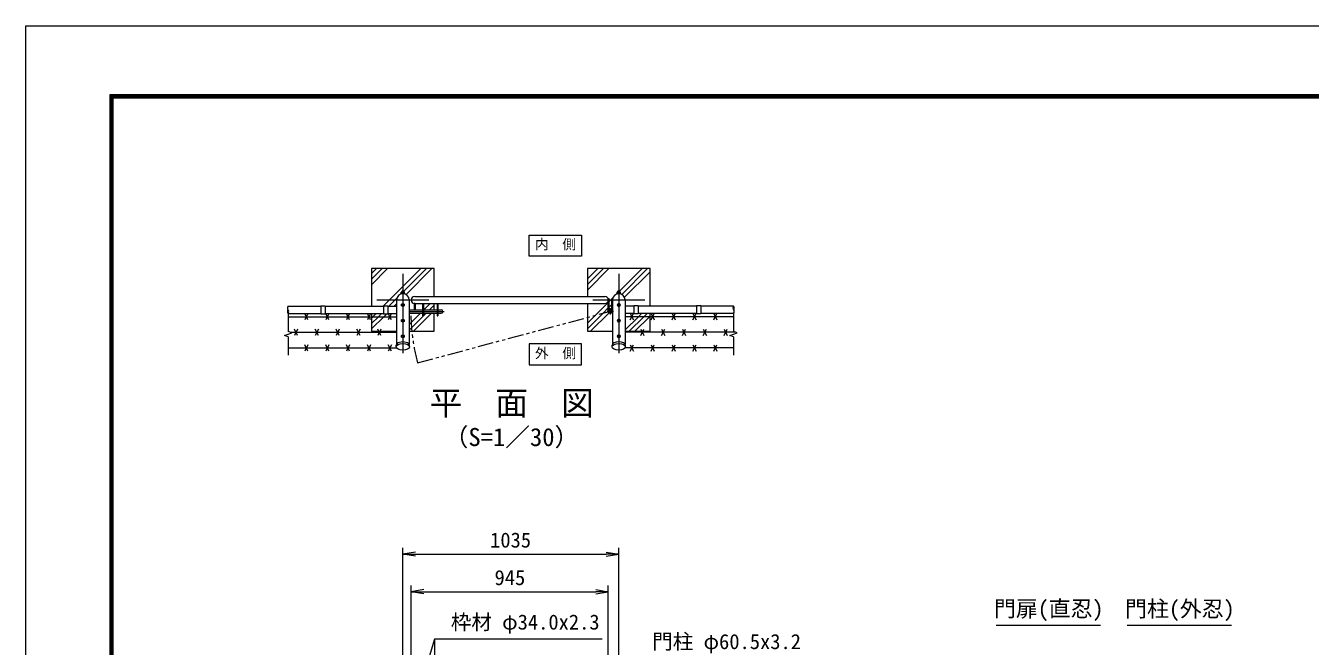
# Model space of a CAD drawing. Units: millimetres, scale not verified. Extents: x -6300 to 6300, y -4455 to 4455.
# Drawn here: x -6300 to -143, y 1482 to 4455 of the extents above; entities that cross this region are included whole.
import ezdxf
from ezdxf.enums import TextEntityAlignment as Align

# ---------------------------------------------------------------- set-up
doc = ezdxf.new("R2010")
doc.units = ezdxf.units.MM
doc.header["$LTSCALE"] = 30
doc.linetypes.add('USER1', pattern=[50.8, 31.75, -6.35, 6.35, -6.35])
doc.linetypes.add('USER2', pattern=[5, 2.5, -0.5, 0.5, -0.5, 0.5, -0.5])
for name, color, linetype, lineweight in [('0-0_D-STR1', 1, 'Continuous', 18), ('0-1_D-STR3', 3, 'Continuous', 13), ('0-2_D-BMK', 2, 'USER1', 13), ('0-3_D-STR4', 7, 'Continuous', 9), ('0-5_D-DCR-HCH', 7, 'Continuous', 9), ('0-6_D-STR-DIM', 7, 'Continuous', 9), ('0-7_0', 7, 'Continuous', 9), ('0-8_D-STR-TXT', 7, 'Continuous', 9), ('0-9_D-TTL-TXT', 7, 'Continuous', 18), ('0-A_D-TTL', 7, 'Continuous', 9)]:
    doc.layers.add(name, color=color, linetype=linetype, lineweight=lineweight)
doc.styles.add('ＭＳ ゴシック', font='')
doc.styles.get('ＭＳ ゴシック').set_extended_font_data('MS Gothic')

# ---------------------------------------------------------------- blocks, each defined once
blk = doc.blocks.new('_Open')
at = {"layer": '0-7_0'}
blk.add_line((-30, 5), (0, 0), dxfattribs=at)
blk.add_lwpolyline([(-30, -5), (0, 0), (-30, 0)], dxfattribs=at)

msp = doc.modelspace()

# ---------------------------------------------------------------- linework, layer by layer
at = {"layer": '0-0_D-STR1'}
for p, q in [((-4522.49, 3140.91), (-4522.49, 2929.19)), ((-4461.99, 3140.91), (-4461.99, 2929.19)), ((-4435.49, 3157.91), (-3524.49, 3157.91)), ((-3487.49, 3140.91), (-3487.49, 2929.19)), ((-3426.99, 3140.91), (-3426.99, 2929.19)), ((-5042.24, 3110.66), (-4884.74, 3110.66)), ((-4864.74, 3110.66), (-4584.74, 3110.66)), ((-4564.74, 3110.66), (-4522.49, 3110.66)), ((-4435.49, 3123.91), (-3524.49, 3123.91)), ((-3384.74, 3110.66), (-3426.99, 3110.66)), ((-3084.74, 3110.66), (-3364.74, 3110.66)), ((-2907.24, 3110.66), (-3064.74, 3110.66)), ((-5042.24, 3076.66), (-4884.74, 3076.66)), ((-4864.74, 3076.66), (-4584.74, 3076.66)), ((-4564.74, 3076.66), (-4522.49, 3076.66)), ((-3384.74, 3076.66), (-3426.99, 3076.66)), ((-3084.74, 3076.66), (-3364.74, 3076.66)), ((-2907.24, 3076.66), (-3064.74, 3076.66)), ((-4524.34, 2915.91), (-4524.34, 2923.88)), ((-4460.14, 2915.91), (-4460.14, 2923.88)), ((-3489.34, 2915.91), (-3489.34, 2923.88)), ((-3425.14, 2915.91), (-3425.14, 2923.88))]:
    msp.add_line(p, q, dxfattribs=at)
for centre, radius, start, end in [((-4492.24, 3140.91), 30.25, 0, 180), ((-4435.49, 3140.91), 17, 90, 270), ((-3524.49, 3140.91), 17, 270, 90), ((-3457.24, 3140.91), 30.25, 0, 180)]:
    msp.add_arc(centre, radius, start, end, dxfattribs=at)
for centre, major_axis, start_param, end_param in [((-4492.24, 2923.88), (32.1, 0), 6.2831853, 9.424778), ((-3457.24, 2923.88), (-32.1, 0), 3.1415927, 6.2831853)]:
    msp.add_ellipse(centre, major_axis=major_axis, ratio=0.494803, start_param=start_param, end_param=end_param, dxfattribs=at)
for centre, major_axis in [((-4492.24, 2915.91), (32.1, 0)), ((-3457.24, 2915.91), (-32.1, 0))]:
    msp.add_ellipse(centre, major_axis=major_axis, ratio=0.494803, dxfattribs=at)
at = {"layer": '0-1_D-STR3'}
for p, q in [((-4500.24, 3172.76), (-4484.24, 3172.76)), ((-4500.24, 3171.16), (-4500.24, 3172.76)), ((-4499.74, 3172.76), (-4499.74, 3178.56)), ((-4499.74, 3172.76), (-4484.74, 3172.76)), ((-4498.16, 3179.26), (-4486.6, 3179.26)), ((-4496.24, 3179.26), (-4496.24, 3183.46)), ((-4496.24, 3170.9), (-4496.24, 3171.16)), ((-4495.99, 3178.56), (-4495.99, 3172.76)), ((-4495.54, 3179.26), (-4495.54, 3184.16)), ((-4495.04, 3184.66), (-4489.44, 3184.66)), ((-4488.24, 3183.46), (-4489.44, 3184.66)), ((-4488.94, 3179.26), (-4488.94, 3184.16)), ((-4488.49, 3178.56), (-4488.49, 3172.76)), ((-4488.24, 3179.26), (-4488.24, 3183.46)), ((-4488.24, 3170.9), (-4488.24, 3171.16)), ((-4484.74, 3172.76), (-4484.74, 3178.56)), ((-3507.49, 3086.91), (-3507.49, 3145.91)), ((-3502.99, 3145.91), (-3507.49, 3145.91)), ((-3502.99, 3095.27), (-3502.99, 3145.91)), ((-3491.99, 3145.91), (-3491.99, 3095.27)), ((-3491.99, 3145.91), (-3487.49, 3145.91)), ((-3487.49, 3145.91), (-3487.49, 3086.91)), ((-3465.24, 3172.76), (-3449.24, 3172.76)), ((-3465.24, 3171.16), (-3465.24, 3172.76)), ((-3464.74, 3172.76), (-3464.74, 3178.56)), ((-3464.74, 3172.76), (-3449.74, 3172.76)), ((-3463.16, 3179.26), (-3451.6, 3179.26)), ((-3461.24, 3179.26), (-3461.24, 3183.46)), ((-3461.24, 3170.9), (-3461.24, 3171.16)), ((-3460.99, 3178.56), (-3460.99, 3172.76)), ((-3460.54, 3179.26), (-3460.54, 3184.16)), ((-3460.04, 3184.66), (-3454.44, 3184.66)), ((-3453.24, 3183.46), (-3454.44, 3184.66)), ((-3453.94, 3179.26), (-3453.94, 3184.16)), ((-3453.49, 3178.56), (-3453.49, 3172.76)), ((-3453.24, 3179.26), (-3453.24, 3183.46)), ((-3453.24, 3170.9), (-3453.24, 3171.16)), ((-3449.74, 3172.76), (-3449.74, 3178.56)), ((-4884.74, 3112.66), (-4884.74, 3074.66)), ((-4884.74, 3112.66), (-4864.74, 3112.66)), ((-4864.74, 3112.66), (-4864.74, 3074.66)), ((-4584.74, 3112.66), (-4584.74, 3074.66)), ((-4584.74, 3112.66), (-4564.74, 3112.66)), ((-4564.74, 3112.66), (-4564.74, 3074.66)), ((-4461.99, 3093.66), (-4398.49, 3093.66)), ((-4437.74, 3123.91), (-4437.74, 3093.66)), ((-4433.24, 3123.91), (-4437.74, 3123.91)), ((-4433.24, 3123.91), (-4433.24, 3093.66)), ((-4398.49, 3123.91), (-4398.49, 3064.66)), ((-4393.99, 3123.91), (-4393.99, 3064.66)), ((-4393.99, 3093.66), (-4328.49, 3093.66)), ((-4328.49, 3123.91), (-4328.49, 3064.66)), ((-4323.99, 3123.91), (-4323.99, 3064.66)), ((-4323.99, 3093.66), (-4308.49, 3093.66)), ((-3384.74, 3112.66), (-3384.74, 3074.66)), ((-3364.74, 3112.66), (-3384.74, 3112.66)), ((-3364.74, 3112.66), (-3364.74, 3074.66)), ((-3084.74, 3112.66), (-3084.74, 3074.66)), ((-3064.74, 3112.66), (-3084.74, 3112.66)), ((-3064.74, 3112.66), (-3064.74, 3074.66)), ((-5042.24, 3060.91), (-4522.49, 3060.91)), ((-4947.24, 3045.91), (-4962.24, 3075.91)), ((-4947.24, 3075.91), (-4962.24, 3045.91)), ((-4884.74, 3074.66), (-4864.74, 3074.66)), ((-4847.24, 3045.91), (-4862.24, 3075.91)), ((-4847.24, 3075.91), (-4862.24, 3045.91)), ((-4747.24, 3045.91), (-4762.24, 3075.91)), ((-4747.24, 3075.91), (-4762.24, 3045.91)), ((-4647.24, 3045.91), (-4662.24, 3075.91)), ((-4647.24, 3075.91), (-4662.24, 3045.91)), ((-4584.74, 3074.66), (-4564.74, 3074.66)), ((-4547.24, 3045.91), (-4562.24, 3075.91)), ((-4547.24, 3075.91), (-4562.24, 3045.91)), ((-4461.99, 3077.66), (-4398.49, 3077.66)), ((-4398.49, 3064.66), (-4393.99, 3064.66)), ((-4393.99, 3077.66), (-4328.49, 3077.66)), ((-4328.49, 3064.66), (-4323.99, 3064.66)), ((-4323.99, 3077.66), (-4308.49, 3077.66)), ((-2907.24, 3060.91), (-3426.99, 3060.91)), ((-3402.24, 3045.91), (-3387.24, 3075.91)), ((-3402.24, 3075.91), (-3387.24, 3045.91)), ((-3364.74, 3074.66), (-3384.74, 3074.66)), ((-3302.24, 3045.91), (-3287.24, 3075.91)), ((-3302.24, 3075.91), (-3287.24, 3045.91)), ((-3202.24, 3045.91), (-3187.24, 3075.91)), ((-3202.24, 3075.91), (-3187.24, 3045.91)), ((-3102.24, 3045.91), (-3087.24, 3075.91)), ((-3102.24, 3075.91), (-3087.24, 3045.91)), ((-3064.74, 3074.66), (-3084.74, 3074.66)), ((-3002.24, 3045.91), (-2987.24, 3075.91)), ((-3002.24, 3075.91), (-2987.24, 3045.91)), ((-5032.42, 2985.91), (-4522.49, 2985.91)), ((-4997.24, 2970.91), (-5012.24, 3000.91)), ((-4997.24, 3000.91), (-5012.24, 2970.91)), ((-4897.24, 2970.91), (-4912.24, 3000.91)), ((-4897.24, 3000.91), (-4912.24, 2970.91)), ((-4797.24, 2970.91), (-4812.24, 3000.91)), ((-4797.24, 3000.91), (-4812.24, 2970.91)), ((-4697.24, 2970.91), (-4712.24, 3000.91)), ((-4697.24, 3000.91), (-4712.24, 2970.91)), ((-4597.24, 2970.91), (-4612.24, 3000.91)), ((-4597.24, 3000.91), (-4612.24, 2970.91)), ((-2897.42, 2985.91), (-3426.99, 2985.91)), ((-3352.24, 2970.91), (-3337.24, 3000.91)), ((-3352.24, 3000.91), (-3337.24, 2970.91)), ((-3252.24, 2970.91), (-3237.24, 3000.91)), ((-3252.24, 3000.91), (-3237.24, 2970.91)), ((-3152.24, 2970.91), (-3137.24, 3000.91)), ((-3152.24, 3000.91), (-3137.24, 2970.91)), ((-3052.24, 2970.91), (-3037.24, 3000.91)), ((-3052.24, 3000.91), (-3037.24, 2970.91)), ((-2952.24, 2970.91), (-2937.24, 3000.91)), ((-2952.24, 3000.91), (-2937.24, 2970.91)), ((-5042.24, 2910.91), (-4522.49, 2910.91)), ((-4947.24, 2895.91), (-4962.24, 2925.91)), ((-4947.24, 2925.91), (-4962.24, 2895.91)), ((-4847.24, 2895.91), (-4862.24, 2925.91)), ((-4847.24, 2925.91), (-4862.24, 2895.91)), ((-4747.24, 2895.91), (-4762.24, 2925.91)), ((-4747.24, 2925.91), (-4762.24, 2895.91)), ((-4647.24, 2895.91), (-4662.24, 2925.91)), ((-4647.24, 2925.91), (-4662.24, 2895.91)), ((-4547.24, 2895.91), (-4562.24, 2925.91)), ((-4547.24, 2925.91), (-4562.24, 2895.91)), ((-2907.24, 2910.91), (-3426.99, 2910.91)), ((-3402.24, 2895.91), (-3387.24, 2925.91)), ((-3402.24, 2925.91), (-3387.24, 2895.91)), ((-3302.24, 2895.91), (-3287.24, 2925.91)), ((-3302.24, 2925.91), (-3287.24, 2895.91)), ((-3202.24, 2895.91), (-3187.24, 2925.91)), ((-3202.24, 2925.91), (-3187.24, 2895.91)), ((-3102.24, 2895.91), (-3087.24, 2925.91)), ((-3102.24, 2925.91), (-3087.24, 2895.91)), ((-3002.24, 2895.91), (-2987.24, 2925.91)), ((-3002.24, 2925.91), (-2987.24, 2895.91))]:
    msp.add_line(p, q, dxfattribs=at)
for points in [[(-4500.24, 3171.16), (-4484.24, 3171.16), (-4484.24, 3172.76)], [(-4495.04, 3184.66), (-4496.24, 3183.46), (-4488.24, 3183.46)], [(-3465.24, 3171.16), (-3449.24, 3171.16), (-3449.24, 3172.76)], [(-3460.04, 3184.66), (-3461.24, 3183.46), (-3453.24, 3183.46)]]:
    msp.add_lwpolyline(points, dxfattribs=at)
for points in [[(-4498.74, 3120.87), (-4492.24, 3124.62), (-4485.74, 3120.87), (-4485.74, 3113.36), (-4492.24, 3109.61), (-4498.74, 3113.36)], [(-3450.74, 3120.87), (-3457.24, 3124.62), (-3463.74, 3120.87), (-3463.74, 3113.36), (-3457.24, 3109.61), (-3450.74, 3113.36)], [(-4498.74, 3045.87), (-4492.24, 3049.62), (-4485.74, 3045.87), (-4485.74, 3038.36), (-4492.24, 3034.61), (-4498.74, 3038.36)], [(-3450.74, 3045.87), (-3457.24, 3049.62), (-3463.74, 3045.87), (-3463.74, 3038.36), (-3457.24, 3034.61), (-3450.74, 3038.36)], [(-4498.74, 2970.87), (-4492.24, 2974.62), (-4485.74, 2970.87), (-4485.74, 2963.36), (-4492.24, 2959.61), (-4498.74, 2963.36)], [(-3450.74, 2970.87), (-3457.24, 2974.62), (-3463.74, 2970.87), (-3463.74, 2963.36), (-3457.24, 2959.61), (-3450.74, 2963.36)]]:
    msp.add_lwpolyline(points, close=True, dxfattribs=at)
for centre, radius in [((-4492.24, 3117.11), 6.25), ((-3497.49, 3086.91), 10), ((-3497.49, 3086.91), 5.5), ((-3457.24, 3117.11), 6.25), ((-4492.24, 3042.11), 6.25), ((-3457.24, 3042.11), 6.25), ((-4492.24, 2967.11), 6.25), ((-3457.24, 2967.11), 6.25)]:
    msp.add_circle(centre, radius, dxfattribs=at)
for centre, radius, start, end in [((-4497.87, 3176.47), 2.81, 48.21899, 131.78101), ((-4492.24, 3168.87), 10.39, 68.85295, 111.14705), ((-4486.62, 3176.4), 2.86, 49.0514, 130.9486), ((-3462.87, 3176.47), 2.81, 48.21899, 131.78101), ((-3457.24, 3168.87), 10.39, 68.85295, 111.14705), ((-3451.62, 3176.4), 2.86, 49.0514, 130.9486), ((-4308.49, 3085.66), 8, 270, 90)]:
    msp.add_arc(centre, radius, start, end, dxfattribs=at)
at = {"layer": '0-2_D-BMK'}
for p, q in [((-4492.24, 3265.91), (-4492.24, 2885.91)), ((-3457.24, 3265.91), (-3457.24, 2885.91)), ((-4617.24, 3140.91), (-4367.24, 3140.91)), ((-3582.24, 3140.91), (-3332.24, 3140.91)), ((-4461.99, 3085.66), (-4293.82, 3085.66)), ((-3513.02, 3086.91), (-3481.96, 3086.91)), ((-3497.49, 3071.38), (-3497.49, 3102.45))]:
    msp.add_line(p, q, dxfattribs=at)
at = {"layer": '0-2_D-BMK', "linetype": 'USER2'}
msp.add_line((-4421.52, 2839.69), (-3497.49, 3086.91), dxfattribs=at)
msp.add_arc((-3497.49, 3086.91), 956.52, 181.33289, 194.97898, dxfattribs=at)
at = {"layer": '0-3_D-STR4'}
for p, q in [((-4642.24, 3290.91), (-4642.24, 3110.66)), ((-4342.24, 3290.91), (-4642.24, 3290.91)), ((-4342.24, 3157.91), (-4342.24, 3290.91)), ((-3607.24, 3290.91), (-3607.24, 3157.91)), ((-3307.24, 3290.91), (-3607.24, 3290.91)), ((-3307.24, 3110.66), (-3307.24, 3290.91)), ((-4342.24, 3093.66), (-4342.24, 3123.91)), ((-3607.24, 3123.91), (-3607.24, 2990.91)), ((-4642.24, 3076.66), (-4642.24, 2990.91)), ((-4342.24, 2990.91), (-4342.24, 3077.66)), ((-3307.24, 2990.91), (-3307.24, 3076.66)), ((-4642.24, 2990.91), (-4522.49, 2990.91)), ((-4461.99, 2990.91), (-4342.24, 2990.91)), ((-3607.24, 2990.91), (-3487.49, 2990.91)), ((-3426.99, 2990.91), (-3307.24, 2990.91))]:
    msp.add_line(p, q, dxfattribs=at)
at = {"layer": '0-5_D-DCR-HCH'}
for p, q in [((-4642.24, 3214.02), (-4565.35, 3290.91)), ((-4642.24, 3240.54), (-4591.87, 3290.91)), ((-4642.24, 3267.06), (-4618.39, 3290.91)), ((-4584.5, 3112.66), (-4406.25, 3290.91)), ((-4488.24, 3182.41), (-4379.74, 3290.91)), ((-4477.11, 3167.02), (-4353.22, 3290.91)), ((-3607.24, 3188.36), (-3504.69, 3290.91)), ((-3607.24, 3214.88), (-3531.21, 3290.91)), ((-3607.24, 3241.4), (-3557.72, 3290.91)), ((-3453.33, 3183.18), (-3345.59, 3290.91)), ((-3442.63, 3167.36), (-3319.08, 3290.91)), ((-3429.9, 3153.57), (-3307.24, 3276.23)), ((-4559.99, 3110.66), (-4521.12, 3149.53)), ((-4500.78, 3169.87), (-4499.49, 3171.16)), ((-3490.59, 3145.91), (-3485.79, 3150.72)), ((-3467, 3169.5), (-3464.74, 3171.76)), ((-4586.5, 3110.66), (-4584.74, 3112.42)), ((-4533.47, 3110.66), (-4522.49, 3121.64)), ((-4391.37, 3093.66), (-4361.12, 3123.91)), ((-4364.85, 3093.66), (-4342.24, 3116.28)), ((-3592.56, 2990.91), (-3504.07, 3079.4)), ((-3502.99, 3107), (-3491.99, 3118)), ((-3313.71, 3110.66), (-3307.24, 3117.13)), ((-4461.99, 2996.53), (-4380.85, 3077.66)), ((-4461.99, 3023.04), (-4407.37, 3077.66)), ((-4441.09, 2990.91), (-4354.34, 3077.66))]:
    msp.add_line(p, q, dxfattribs=at)
for points in [[(-3502.99, 3133.51), (-3495.59, 3140.91), (-3491.99, 3144.51)], [(-3607.24, 3029.26), (-3568.62, 3067.88), (-3507.49, 3129.01)], [(-3607.24, 3002.75), (-3532.42, 3077.57), (-3507.49, 3102.5)], [(-4642.24, 3028.41), (-4609.74, 3060.91), (-4593.99, 3076.66)], [(-4642.24, 3054.92), (-4636.25, 3060.91), (-4620.5, 3076.66)], [(-4642.24, 3001.89), (-4583.22, 3060.91), (-4569.47, 3074.66)], [(-3426.99, 2997.38), (-3363.46, 3060.91), (-3347.71, 3076.66)], [(-3406.94, 2990.91), (-3336.94, 3060.91), (-3321.19, 3076.66)], [(-3380.43, 2990.91), (-3310.43, 3060.91), (-3307.24, 3064.1)]]:
    msp.add_lwpolyline(points, dxfattribs=at)
at = {"layer": '0-6_D-STR-DIM'}
for p, q in [((-5042.24, 3076.66), (-5042.24, 2989.49)), ((-2907.24, 3076.66), (-2907.24, 2989.49)), ((-5059.86, 2970.25), (-5024.62, 2983.08)), ((-5042.24, 2963.84), (-5059.86, 2970.25)), ((-5024.62, 2983.08), (-5042.24, 2989.49)), ((-5042.24, 2963.84), (-5042.24, 2876.66)), ((-2924.86, 2970.25), (-2889.62, 2983.08)), ((-2907.24, 2963.84), (-2924.86, 2970.25)), ((-2889.62, 2983.08), (-2907.24, 2989.49)), ((-2907.24, 2963.84), (-2907.24, 2876.66)), ((-4492.24, 1282.95), (-4492.24, 1952.95)), ((-4432.24, 1922.95), (-3517.24, 1922.95)), ((-3457.24, 1282.95), (-3457.24, 1952.95)), ((-4452.49, 1242.95), (-4452.49, 1772.95)), ((-4392.49, 1742.95), (-3567.49, 1742.95)), ((-3507.49, 1242.95), (-3507.49, 1772.95))]:
    msp.add_line(p, q, dxfattribs=at)
for centre, start, end in [((-5033.69, 3102.16), 135.18146, 224.81854), ((-5033.69, 3085.16), 135.18146, 224.81854), ((-5050.8, 3085.16), 315.18146, 44.81854), ((-2898.69, 3102.16), 135.18146, 224.81854), ((-2915.8, 3102.16), 315.18146, 44.81854), ((-2915.8, 3085.16), 315.18146, 44.81854)]:
    msp.add_arc(centre, 12.06, start, end, dxfattribs=at)
at = {"layer": '0-8_D-STR-TXT'}
msp.add_line((-4341.04, 1515.89), (-4341.04, 741), dxfattribs=at)
for points in [[(-3636.71, 3451.58), (-3636.71, 3351.58), (-3886.71, 3351.58), (-3886.71, 3451.58)], [(-3636.71, 2830.24), (-3636.71, 2930.24), (-3886.71, 2930.24), (-3886.71, 2830.24)]]:
    msp.add_lwpolyline(points, close=True, dxfattribs=at)
msp.add_lwpolyline([(-3537.12, 1515.89), (-4341.04, 1515.89), (-4429.85, 1218.2)], dxfattribs=at)
at = {"layer": '0-9_D-TTL-TXT', "lineweight": 9}
for p, q in [((-1649.29, 1583.48), (-1149.29, 1583.48)), ((-1020.62, 1583.48), (-520.62, 1583.48))]:
    msp.add_line(p, q, dxfattribs=at)
at = {"layer": '0-A_D-TTL', "color": 2, "lineweight": 18}
msp.add_lwpolyline([(-6300, 4455), (6300, 4455), (6300, -4455), (-6300, -4455)], close=True, dxfattribs=at)
at = {"layer": '0-A_D-TTL'}
for points in [[(-5895, 4125), (5895, 4125), (5895, -4125), (-5895, -4125)], [(-5891.25, 4121.25), (5891.25, 4121.25), (5891.25, -4121.25), (-5891.25, -4121.25)], [(-5887.5, 4117.5), (5887.5, 4117.5), (5887.5, -4117.5), (-5887.5, -4117.5)], [(-5883.75, 4113.75), (5883.75, 4113.75), (5883.75, -4113.75), (-5883.75, -4113.75)], [(-5880, 4110), (5880, 4110), (5880, -4110), (-5880, -4110)]]:
    msp.add_lwpolyline(points, close=True, dxfattribs=at)

# ---------------------------------------------------------------- block references
at = {"layer": '0-6_D-STR-DIM', "xscale": 2, "yscale": 2, "rotation": 180}
for p in [(-4492.24, 1922.95), (-4452.49, 1742.95)]:
    msp.add_blockref('_Open', p, dxfattribs=at)
at = {"layer": '0-6_D-STR-DIM', "xscale": 2, "yscale": 2}
for p in [(-3457.24, 1922.95), (-3507.49, 1742.95)]:
    msp.add_blockref('_Open', p, dxfattribs=at)

# ---------------------------------------------------------------- texts
at = {"layer": '0-6_D-STR-DIM', "style": 'ＭＳ ゴシック'}
for s, p in [('1035', (-4074.12, 1933.07)), ('945', (-4052.71, 1753.07))]:
    msp.add_text(s, height=72.14, dxfattribs=at).set_placement(p, align=Align.BOTTOM_LEFT)
at = {"layer": '0-8_D-STR-TXT', "style": 'ＭＳ ゴシック'}
for s, height, p in [('内\u3000側', 48.17, (-3859.17, 3369.11)), ('外\u3000側', 48.17, (-3859.17, 2847.77)), ('枠材 φ34.0x2.3', 72.14, (-4262.37, 1540.1)), ('門柱 φ60.5x3.2', 72.14, (-3297.11, 1446.47))]:
    msp.add_text(s, height=height, dxfattribs=at).set_placement(p, align=Align.BOTTOM_LEFT)
at = {"layer": '0-9_D-TTL-TXT', "style": 'ＭＳ ゴシック'}
for s, height, p in [('平\u3000面\u3000図', 115.5, (-4364.59, 2554.61)), ('（S=1／30）', 86.66, (-4296.37, 2414.82)), ('門扉(直忍)', 76.98, (-1659.19, 1600.28)), ('門柱(外忍)', 76.98, (-1030.52, 1599.87))]:
    msp.add_text(s, height=height, dxfattribs=at).set_placement(p, align=Align.BOTTOM_LEFT)

doc.saveas('drawing.dxf')
